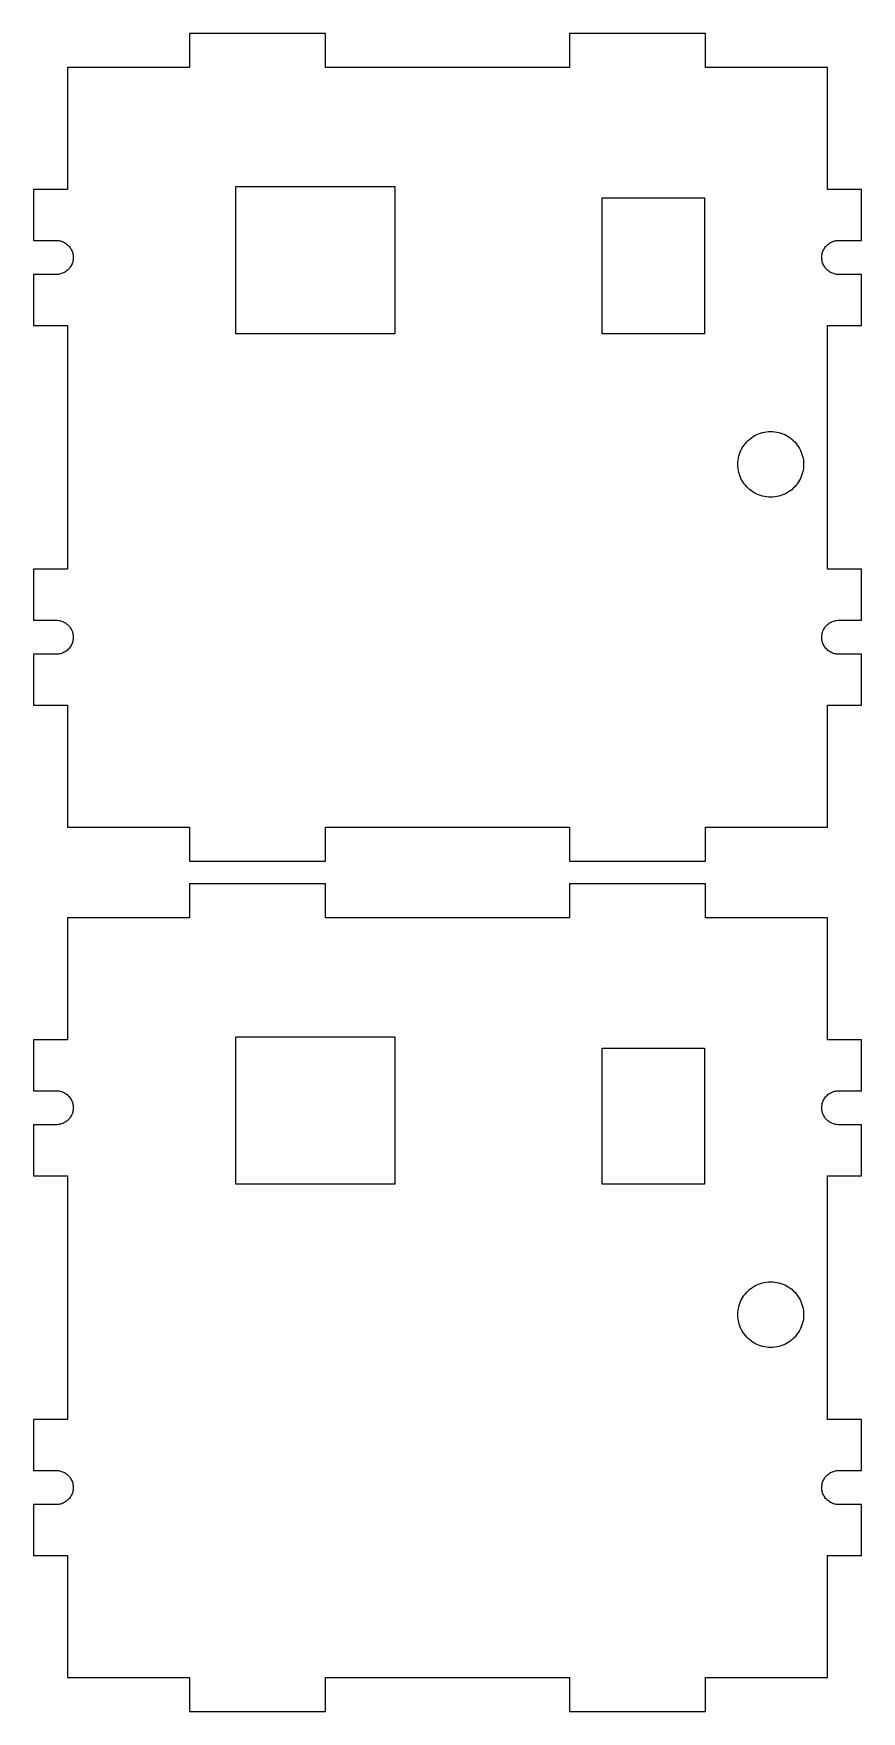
# Model space of a CAD drawing. Header units: metres. Extents: x 0 to 525, y 0 to 148.
# Drawn here: x 0 to 73, y 0 to 148 of the extents above; entities that cross this region are included whole.
import ezdxf

# ---------------------------------------------------------------- set-up
doc = ezdxf.new("R2010")
doc.units = ezdxf.units.M

msp = doc.modelspace()

# ---------------------------------------------------------------- linework, layer by layer
for p, q in [((25.75, 148), (13.75, 148)), ((13.75, 148), (13.75, 145)), ((25.75, 145), (25.75, 148)), ((59.25, 148), (47.25, 148)), ((47.25, 148), (47.25, 145)), ((59.25, 145), (59.25, 148)), ((13.75, 145), (3, 145)), ((3, 145), (3, 134.25)), ((47.25, 145), (25.75, 145)), ((70, 145), (59.25, 145)), ((70, 134.25), (70, 145)), ((3, 134.25), (0, 134.25)), ((0, 134.25), (0, 129.75)), ((17.85, 121.5), (17.85, 134.5)), ((17.85, 134.5), (31.85, 134.5)), ((31.85, 134.5), (31.85, 121.5)), ((50.15, 121.5), (50.15, 133.5)), ((50.15, 133.5), (59.15, 133.5)), ((59.15, 133.5), (59.15, 121.5)), ((73, 134.25), (70, 134.25)), ((73, 129.75), (73, 134.25)), ((0, 129.75), (2.00002, 129.75)), ((2.00002, 129.75), (2.09419, 129.747)), ((2.09419, 129.747), (2.188, 129.738)), ((2.188, 129.738), (2.28108, 129.723)), ((2.28108, 129.723), (2.37305, 129.703)), ((2.37305, 129.703), (2.46353, 129.677)), ((2.46353, 129.677), (2.5522, 129.645)), ((2.5522, 129.645), (2.63867, 129.607)), ((2.63867, 129.607), (2.72264, 129.564)), ((2.72264, 129.564), (2.80374, 129.516)), ((2.80374, 129.516), (2.88168, 129.464)), ((2.88168, 129.464), (2.95615, 129.406)), ((2.95615, 129.406), (3.02681, 129.343)), ((3.02681, 129.343), (3.09344, 129.277)), ((3.09344, 129.277), (3.15576, 129.206)), ((3.15576, 129.206), (3.21352, 129.132)), ((3.21352, 129.132), (3.26648, 129.054)), ((3.26648, 129.054), (3.31445, 128.973)), ((3.31445, 128.973), (3.35724, 128.889)), ((3.35724, 128.889), (3.39465, 128.802)), ((3.39465, 128.802), (3.42657, 128.714)), ((69.5734, 128.714), (69.6053, 128.802)), ((69.6053, 128.802), (69.6427, 128.889)), ((69.6427, 128.889), (69.6855, 128.973)), ((69.6855, 128.973), (69.7335, 129.054)), ((69.7335, 129.054), (69.7865, 129.132)), ((69.7865, 129.132), (69.8442, 129.206)), ((69.8442, 129.206), (69.9065, 129.277)), ((69.9065, 129.277), (69.9732, 129.343)), ((69.9732, 129.343), (70.0439, 129.406)), ((70.0439, 129.406), (70.1183, 129.464)), ((70.1183, 129.464), (70.1963, 129.516)), ((70.1963, 129.516), (70.2774, 129.564)), ((70.2774, 129.564), (70.3613, 129.607)), ((70.3613, 129.607), (70.4478, 129.645)), ((70.4478, 129.645), (70.5365, 129.677)), ((70.5365, 129.677), (70.627, 129.703)), ((70.627, 129.703), (70.7189, 129.723)), ((70.7189, 129.723), (70.812, 129.738)), ((70.812, 129.738), (70.9058, 129.747)), ((70.9058, 129.747), (71, 129.75)), ((71, 129.75), (73, 129.75)), ((3.15576, 127.294), (3.09344, 127.223)), ((3.21352, 127.368), (3.15576, 127.294)), ((3.26648, 127.446), (3.21352, 127.368)), ((3.31445, 127.527), (3.26648, 127.446)), ((3.35724, 127.611), (3.31445, 127.527)), ((3.39465, 127.698), (3.35724, 127.611)), ((3.42657, 127.786), (3.39465, 127.698)), ((3.42657, 128.714), (3.45287, 128.623)), ((3.45287, 127.877), (3.42657, 127.786)), ((3.45287, 128.623), (3.47342, 128.531)), ((3.47342, 127.969), (3.45287, 127.877)), ((3.47342, 128.531), (3.48816, 128.438)), ((3.48816, 128.062), (3.47342, 127.969)), ((3.48816, 128.438), (3.49704, 128.344)), ((3.49704, 128.156), (3.48816, 128.062)), ((3.49704, 128.344), (3.5, 128.25)), ((3.5, 128.25), (3.49704, 128.156)), ((69.5, 128.25), (69.5029, 128.344)), ((69.5029, 128.156), (69.5, 128.25)), ((69.5029, 128.344), (69.5118, 128.438)), ((69.5118, 128.062), (69.5029, 128.156)), ((69.5118, 128.438), (69.5266, 128.531)), ((69.5266, 127.969), (69.5118, 128.062)), ((69.5266, 128.531), (69.5471, 128.623)), ((69.5471, 127.877), (69.5266, 127.969)), ((69.5471, 128.623), (69.5734, 128.714)), ((69.5734, 127.786), (69.5471, 127.877)), ((69.6053, 127.698), (69.5734, 127.786)), ((69.6427, 127.611), (69.6053, 127.698)), ((69.6855, 127.527), (69.6427, 127.611)), ((69.7335, 127.446), (69.6855, 127.527)), ((69.7865, 127.368), (69.7335, 127.446)), ((69.8442, 127.294), (69.7865, 127.368)), ((69.9065, 127.223), (69.8442, 127.294)), ((2, 126.75), (0, 126.75)), ((0, 126.75), (0, 122.25)), ((2.09419, 126.753), (2, 126.75)), ((2.188, 126.762), (2.09419, 126.753)), ((2.28108, 126.777), (2.188, 126.762)), ((2.37305, 126.797), (2.28108, 126.777)), ((2.46353, 126.823), (2.37305, 126.797)), ((2.5522, 126.855), (2.46353, 126.823)), ((2.63867, 126.893), (2.5522, 126.855)), ((2.72264, 126.936), (2.63867, 126.893)), ((2.80374, 126.984), (2.72264, 126.936)), ((2.88168, 127.036), (2.80374, 126.984)), ((2.95615, 127.094), (2.88168, 127.036)), ((3.02681, 127.157), (2.95615, 127.094)), ((3.09344, 127.223), (3.02681, 127.157)), ((69.9732, 127.157), (69.9065, 127.223)), ((70.0439, 127.094), (69.9732, 127.157)), ((70.1183, 127.036), (70.0439, 127.094)), ((70.1963, 126.984), (70.1183, 127.036)), ((70.2774, 126.936), (70.1963, 126.984)), ((70.3613, 126.893), (70.2774, 126.936)), ((70.4478, 126.855), (70.3613, 126.893)), ((70.5365, 126.823), (70.4478, 126.855)), ((70.627, 126.797), (70.5365, 126.823)), ((70.7189, 126.777), (70.627, 126.797)), ((70.812, 126.762), (70.7189, 126.777)), ((70.9058, 126.753), (70.812, 126.762)), ((71, 126.75), (70.9058, 126.753)), ((73, 126.75), (71, 126.75)), ((73, 122.25), (73, 126.75)), ((0, 122.25), (3, 122.25)), ((3, 122.25), (3, 100.75)), ((31.85, 121.5), (17.85, 121.5)), ((59.15, 121.5), (50.15, 121.5)), ((70, 100.75), (70, 122.25)), ((70, 122.25), (73, 122.25)), ((63.4461, 112.449), (63.6029, 112.541)), ((63.6029, 112.541), (63.7652, 112.624)), ((63.7652, 112.624), (63.9324, 112.696)), ((63.9324, 112.696), (64.1038, 112.758)), ((64.1038, 112.758), (64.2788, 112.809)), ((64.2788, 112.809), (64.4566, 112.849)), ((64.4566, 112.849), (64.6365, 112.877)), ((64.6365, 112.877), (64.8179, 112.894)), ((64.8179, 112.894), (65, 112.9)), ((65, 112.9), (65.1821, 112.894)), ((65.1821, 112.894), (65.3635, 112.877)), ((65.3635, 112.877), (65.5434, 112.849)), ((65.5434, 112.849), (65.7212, 112.809)), ((65.7212, 112.809), (65.8961, 112.758)), ((65.8961, 112.758), (66.0676, 112.696)), ((66.0676, 112.696), (66.2348, 112.624)), ((66.2348, 112.624), (66.3971, 112.541)), ((66.3971, 112.541), (66.5539, 112.449)), ((62.2419, 110.896), (62.3036, 111.068)), ((62.3036, 111.068), (62.376, 111.235)), ((62.376, 111.235), (62.4587, 111.397)), ((62.4587, 111.397), (62.5514, 111.554)), ((62.5514, 111.554), (62.6538, 111.705)), ((62.6538, 111.705), (62.7655, 111.849)), ((62.7655, 111.849), (62.886, 111.985)), ((62.886, 111.985), (63.0148, 112.114)), ((63.0148, 112.114), (63.1515, 112.234)), ((63.1515, 112.234), (63.2954, 112.346)), ((63.2954, 112.346), (63.4461, 112.449)), ((66.5539, 112.449), (66.7046, 112.346)), ((66.7046, 112.346), (66.8485, 112.234)), ((66.8485, 112.234), (66.9852, 112.114)), ((66.9852, 112.114), (67.114, 111.985)), ((67.114, 111.985), (67.2345, 111.849)), ((67.2345, 111.849), (67.3461, 111.705)), ((67.3461, 111.705), (67.4485, 111.554)), ((67.4485, 111.554), (67.5413, 111.397)), ((67.5413, 111.397), (67.624, 111.235)), ((67.624, 111.235), (67.6964, 111.068)), ((67.6964, 111.068), (67.7581, 110.896)), ((62.1, 110), (62.1057, 110.182)), ((62.1057, 109.818), (62.1, 110)), ((62.1057, 110.182), (62.1229, 110.363)), ((62.1229, 109.637), (62.1057, 109.818)), ((62.1229, 110.363), (62.1514, 110.543)), ((62.1514, 109.457), (62.1229, 109.637)), ((62.1514, 110.543), (62.1911, 110.721)), ((62.1911, 110.721), (62.2419, 110.896)), ((67.7581, 110.896), (67.8089, 110.721)), ((67.8089, 110.721), (67.8486, 110.543)), ((67.8486, 110.543), (67.8771, 110.363)), ((67.8771, 109.637), (67.8486, 109.457)), ((67.8771, 110.363), (67.8943, 110.182)), ((67.8943, 109.818), (67.8771, 109.637)), ((67.8943, 110.182), (67.9, 110)), ((67.9, 110), (67.8943, 109.818)), ((62.1911, 109.279), (62.1514, 109.457)), ((62.2419, 109.104), (62.1911, 109.279)), ((62.3036, 108.932), (62.2419, 109.104)), ((62.376, 108.765), (62.3036, 108.932)), ((62.4587, 108.603), (62.376, 108.765)), ((62.5514, 108.446), (62.4587, 108.603)), ((62.6538, 108.295), (62.5514, 108.446)), ((62.7655, 108.151), (62.6538, 108.295)), ((62.886, 108.015), (62.7655, 108.151)), ((67.2345, 108.151), (67.114, 108.015)), ((67.3461, 108.295), (67.2345, 108.151)), ((67.4485, 108.446), (67.3461, 108.295)), ((67.5413, 108.603), (67.4485, 108.446)), ((67.624, 108.765), (67.5413, 108.603)), ((67.6964, 108.932), (67.624, 108.765)), ((67.7581, 109.104), (67.6964, 108.932)), ((67.8089, 109.279), (67.7581, 109.104)), ((67.8486, 109.457), (67.8089, 109.279)), ((63.0148, 107.886), (62.886, 108.015)), ((63.1515, 107.766), (63.0148, 107.886)), ((63.2954, 107.654), (63.1515, 107.766)), ((63.4461, 107.551), (63.2954, 107.654)), ((63.6029, 107.459), (63.4461, 107.551)), ((63.7652, 107.376), (63.6029, 107.459)), ((63.9324, 107.304), (63.7652, 107.376)), ((64.1038, 107.242), (63.9324, 107.304)), ((64.2788, 107.191), (64.1038, 107.242)), ((64.4566, 107.151), (64.2788, 107.191)), ((64.6365, 107.123), (64.4566, 107.151)), ((64.8179, 107.106), (64.6365, 107.123)), ((65, 107.1), (64.8179, 107.106)), ((65.1821, 107.106), (65, 107.1)), ((65.3635, 107.123), (65.1821, 107.106)), ((65.5434, 107.151), (65.3635, 107.123)), ((65.7212, 107.191), (65.5434, 107.151)), ((65.8961, 107.242), (65.7212, 107.191)), ((66.0676, 107.304), (65.8961, 107.242)), ((66.2348, 107.376), (66.0676, 107.304)), ((66.3971, 107.459), (66.2348, 107.376)), ((66.5539, 107.551), (66.3971, 107.459)), ((66.7046, 107.654), (66.5539, 107.551)), ((66.8485, 107.766), (66.7046, 107.654)), ((66.9852, 107.886), (66.8485, 107.766)), ((67.114, 108.015), (66.9852, 107.886)), ((3, 100.75), (0, 100.75)), ((0, 100.75), (0, 96.25)), ((73, 100.75), (70, 100.75)), ((73, 96.25), (73, 100.75)), ((0, 96.25), (2.00002, 96.25)), ((2.00002, 96.25), (2.09419, 96.247)), ((2.09419, 96.247), (2.188, 96.2382)), ((2.188, 96.2382), (2.28108, 96.2234)), ((2.28108, 96.2234), (2.37305, 96.2029)), ((2.37305, 96.2029), (2.46353, 96.1766)), ((70.5365, 96.1766), (70.627, 96.2029)), ((70.627, 96.2029), (70.7189, 96.2234)), ((70.7189, 96.2234), (70.812, 96.2382)), ((70.812, 96.2382), (70.9058, 96.247)), ((70.9058, 96.247), (71, 96.25)), ((71, 96.25), (73, 96.25)), ((2.46353, 96.1766), (2.5522, 96.1447)), ((2.5522, 96.1447), (2.63867, 96.1072)), ((2.63867, 96.1072), (2.72264, 96.0645)), ((2.72264, 96.0645), (2.80374, 96.0165)), ((2.80374, 96.0165), (2.88168, 95.9635)), ((2.88168, 95.9635), (2.95615, 95.9058)), ((2.95615, 95.9058), (3.02681, 95.8434)), ((3.02681, 95.8434), (3.09344, 95.7768)), ((3.09344, 95.7768), (3.15576, 95.7061)), ((3.15576, 95.7061), (3.21352, 95.6317)), ((3.21352, 95.6317), (3.26648, 95.5537)), ((3.26648, 95.5537), (3.31445, 95.4726)), ((3.31445, 95.4726), (3.35724, 95.3887)), ((3.35724, 95.3887), (3.39465, 95.3022)), ((3.39465, 95.3022), (3.42657, 95.2135)), ((3.42657, 95.2135), (3.45287, 95.123)), ((3.45287, 95.123), (3.47342, 95.0311)), ((3.47342, 95.0311), (3.48816, 94.938)), ((3.48816, 94.938), (3.49704, 94.8442)), ((3.49704, 94.8442), (3.5, 94.75)), ((3.5, 94.75), (3.49704, 94.6558)), ((69.5, 94.75), (69.5029, 94.8442)), ((69.5029, 94.6558), (69.5, 94.75)), ((69.5029, 94.8442), (69.5118, 94.938)), ((69.5118, 94.938), (69.5266, 95.0311)), ((69.5266, 95.0311), (69.5471, 95.123)), ((69.5471, 95.123), (69.5734, 95.2135)), ((69.5734, 95.2135), (69.6053, 95.3022)), ((69.6053, 95.3022), (69.6427, 95.3887)), ((69.6427, 95.3887), (69.6855, 95.4726)), ((69.6855, 95.4726), (69.7335, 95.5537)), ((69.7335, 95.5537), (69.7865, 95.6317)), ((69.7865, 95.6317), (69.8442, 95.7061)), ((69.8442, 95.7061), (69.9065, 95.7768)), ((69.9065, 95.7768), (69.9732, 95.8434)), ((69.9732, 95.8434), (70.0439, 95.9058)), ((70.0439, 95.9058), (70.1183, 95.9635)), ((70.1183, 95.9635), (70.1963, 96.0165)), ((70.1963, 96.0165), (70.2774, 96.0645)), ((70.2774, 96.0645), (70.3613, 96.1072)), ((70.3613, 96.1072), (70.4478, 96.1447)), ((70.4478, 96.1447), (70.5365, 96.1766)), ((2, 93.25), (0, 93.25)), ((0, 93.25), (0, 88.75)), ((2.09419, 93.2529), (2, 93.25)), ((2.188, 93.2618), (2.09419, 93.2529)), ((2.28108, 93.2766), (2.188, 93.2618)), ((2.37305, 93.2971), (2.28108, 93.2766)), ((2.46353, 93.3234), (2.37305, 93.2971)), ((2.5522, 93.3553), (2.46353, 93.3234)), ((2.63867, 93.3927), (2.5522, 93.3553)), ((2.72264, 93.4355), (2.63867, 93.3927)), ((2.80374, 93.4835), (2.72264, 93.4355)), ((2.88168, 93.5365), (2.80374, 93.4835)), ((2.95615, 93.5942), (2.88168, 93.5365)), ((3.02681, 93.6565), (2.95615, 93.5942)), ((3.09344, 93.7232), (3.02681, 93.6565)), ((3.15576, 93.7939), (3.09344, 93.7232)), ((3.21352, 93.8683), (3.15576, 93.7939)), ((3.26648, 93.9463), (3.21352, 93.8683)), ((3.31445, 94.0274), (3.26648, 93.9463)), ((3.35724, 94.1113), (3.31445, 94.0274)), ((3.39465, 94.1978), (3.35724, 94.1113)), ((3.42657, 94.2865), (3.39465, 94.1978)), ((3.45287, 94.377), (3.42657, 94.2865)), ((3.47342, 94.4689), (3.45287, 94.377)), ((3.48816, 94.562), (3.47342, 94.4689)), ((3.49704, 94.6558), (3.48816, 94.562)), ((69.5118, 94.562), (69.5029, 94.6558)), ((69.5266, 94.4689), (69.5118, 94.562)), ((69.5471, 94.377), (69.5266, 94.4689)), ((69.5734, 94.2865), (69.5471, 94.377)), ((69.6053, 94.1978), (69.5734, 94.2865)), ((69.6427, 94.1113), (69.6053, 94.1978)), ((69.6855, 94.0274), (69.6427, 94.1113)), ((69.7335, 93.9463), (69.6855, 94.0274)), ((69.7865, 93.8683), (69.7335, 93.9463)), ((69.8442, 93.7939), (69.7865, 93.8683)), ((69.9065, 93.7232), (69.8442, 93.7939)), ((69.9732, 93.6565), (69.9065, 93.7232)), ((70.0439, 93.5942), (69.9732, 93.6565)), ((70.1183, 93.5365), (70.0439, 93.5942)), ((70.1963, 93.4835), (70.1183, 93.5365)), ((70.2774, 93.4355), (70.1963, 93.4835)), ((70.3613, 93.3927), (70.2774, 93.4355)), ((70.4478, 93.3553), (70.3613, 93.3927)), ((70.5365, 93.3234), (70.4478, 93.3553)), ((70.627, 93.2971), (70.5365, 93.3234)), ((70.7189, 93.2766), (70.627, 93.2971)), ((70.812, 93.2618), (70.7189, 93.2766)), ((70.9058, 93.2529), (70.812, 93.2618)), ((71, 93.25), (70.9058, 93.2529)), ((73, 93.25), (71, 93.25)), ((73, 88.75), (73, 93.25)), ((0, 88.75), (3, 88.75)), ((3, 88.75), (3, 78)), ((70, 78), (70, 88.75)), ((70, 88.75), (73, 88.75)), ((3, 78), (13.75, 78)), ((13.75, 78), (13.75, 75)), ((25.75, 78), (47.25, 78)), ((25.75, 75), (25.75, 78)), ((47.25, 78), (47.25, 75)), ((59.25, 75), (59.25, 78)), ((59.25, 78), (70, 78)), ((13.75, 75), (25.75, 75)), ((47.25, 75), (59.25, 75)), ((25.75, 73), (13.75, 73)), ((13.75, 73), (13.75, 70)), ((25.75, 70), (25.75, 73)), ((59.25, 73), (47.25, 73)), ((47.25, 73), (47.25, 70)), ((59.25, 70), (59.25, 73)), ((13.75, 70), (3, 70)), ((3, 70), (3, 59.25)), ((47.25, 70), (25.75, 70)), ((70, 70), (59.25, 70)), ((70, 59.25), (70, 70)), ((3, 59.25), (0, 59.25)), ((0, 59.25), (0, 54.75)), ((17.85, 46.5), (17.85, 59.5)), ((17.85, 59.5), (31.85, 59.5)), ((31.85, 59.5), (31.85, 46.5)), ((73, 59.25), (70, 59.25)), ((73, 54.75), (73, 59.25)), ((50.15, 46.5), (50.15, 58.5)), ((50.15, 58.5), (59.15, 58.5)), ((59.15, 58.5), (59.15, 46.5)), ((0, 54.75), (2.00002, 54.75)), ((2.00002, 54.75), (2.09419, 54.747)), ((2.09419, 54.747), (2.188, 54.7382)), ((2.188, 54.7382), (2.28108, 54.7234)), ((2.28108, 54.7234), (2.37305, 54.7029)), ((2.37305, 54.7029), (2.46353, 54.6766)), ((2.46353, 54.6766), (2.5522, 54.6447)), ((2.5522, 54.6447), (2.63867, 54.6072)), ((2.63867, 54.6072), (2.72264, 54.5645)), ((2.72264, 54.5645), (2.80374, 54.5165)), ((2.80374, 54.5165), (2.88168, 54.4635)), ((2.88168, 54.4635), (2.95615, 54.4058)), ((2.95615, 54.4058), (3.02681, 54.3434)), ((3.02681, 54.3434), (3.09344, 54.2768)), ((3.09344, 54.2768), (3.15576, 54.2061)), ((3.15576, 54.2061), (3.21352, 54.1317)), ((3.21352, 54.1317), (3.26648, 54.0537)), ((3.26648, 54.0537), (3.31445, 53.9726)), ((3.31445, 53.9726), (3.35724, 53.8887)), ((3.35724, 53.8887), (3.39465, 53.8022)), ((3.39465, 53.8022), (3.42657, 53.7135)), ((3.42657, 53.7135), (3.45287, 53.623)), ((3.45287, 53.623), (3.47342, 53.5311)), ((3.47342, 53.5311), (3.48816, 53.438)), ((3.48816, 53.438), (3.49704, 53.3442)), ((3.49704, 53.3442), (3.5, 53.25)), ((69.5, 53.25), (69.5029, 53.3442)), ((69.5029, 53.3442), (69.5118, 53.438)), ((69.5118, 53.438), (69.5266, 53.5311)), ((69.5266, 53.5311), (69.5471, 53.623)), ((69.5471, 53.623), (69.5734, 53.7135)), ((69.5734, 53.7135), (69.6053, 53.8022)), ((69.6053, 53.8022), (69.6427, 53.8887)), ((69.6427, 53.8887), (69.6855, 53.9726)), ((69.6855, 53.9726), (69.7335, 54.0537)), ((69.7335, 54.0537), (69.7865, 54.1317)), ((69.7865, 54.1317), (69.8442, 54.2061)), ((69.8442, 54.2061), (69.9065, 54.2768)), ((69.9065, 54.2768), (69.9732, 54.3434)), ((69.9732, 54.3434), (70.0439, 54.4058)), ((70.0439, 54.4058), (70.1183, 54.4635)), ((70.1183, 54.4635), (70.1963, 54.5165)), ((70.1963, 54.5165), (70.2774, 54.5645)), ((70.2774, 54.5645), (70.3613, 54.6072)), ((70.3613, 54.6072), (70.4478, 54.6447)), ((70.4478, 54.6447), (70.5365, 54.6766)), ((70.5365, 54.6766), (70.627, 54.7029)), ((70.627, 54.7029), (70.7189, 54.7234)), ((70.7189, 54.7234), (70.812, 54.7382)), ((70.812, 54.7382), (70.9058, 54.747)), ((70.9058, 54.747), (71, 54.75)), ((71, 54.75), (73, 54.75)), ((2.46353, 51.8234), (2.37305, 51.7971)), ((2.5522, 51.8553), (2.46353, 51.8234)), ((2.63867, 51.8927), (2.5522, 51.8553)), ((2.72264, 51.9355), (2.63867, 51.8927)), ((2.80374, 51.9835), (2.72264, 51.9355)), ((2.88168, 52.0365), (2.80374, 51.9835)), ((2.95615, 52.0942), (2.88168, 52.0365)), ((3.02681, 52.1565), (2.95615, 52.0942)), ((3.09344, 52.2232), (3.02681, 52.1565)), ((3.15576, 52.2939), (3.09344, 52.2232)), ((3.21352, 52.3683), (3.15576, 52.2939)), ((3.26648, 52.4463), (3.21352, 52.3683)), ((3.31445, 52.5274), (3.26648, 52.4463)), ((3.35724, 52.6113), (3.31445, 52.5274)), ((3.39465, 52.6978), (3.35724, 52.6113)), ((3.42657, 52.7865), (3.39465, 52.6978)), ((3.45287, 52.877), (3.42657, 52.7865)), ((3.47342, 52.9689), (3.45287, 52.877)), ((3.48816, 53.062), (3.47342, 52.9689)), ((3.49704, 53.1558), (3.48816, 53.062)), ((3.5, 53.25), (3.49704, 53.1558)), ((69.5029, 53.1558), (69.5, 53.25)), ((69.5118, 53.062), (69.5029, 53.1558)), ((69.5266, 52.9689), (69.5118, 53.062)), ((69.5471, 52.877), (69.5266, 52.9689)), ((69.5734, 52.7865), (69.5471, 52.877)), ((69.6053, 52.6978), (69.5734, 52.7865)), ((69.6427, 52.6113), (69.6053, 52.6978)), ((69.6855, 52.5274), (69.6427, 52.6113)), ((69.7335, 52.4463), (69.6855, 52.5274)), ((69.7865, 52.3683), (69.7335, 52.4463)), ((69.8442, 52.2939), (69.7865, 52.3683)), ((69.9065, 52.2232), (69.8442, 52.2939)), ((69.9732, 52.1565), (69.9065, 52.2232)), ((70.0439, 52.0942), (69.9732, 52.1565)), ((70.1183, 52.0365), (70.0439, 52.0942)), ((70.1963, 51.9835), (70.1183, 52.0365)), ((70.2774, 51.9355), (70.1963, 51.9835)), ((70.3613, 51.8927), (70.2774, 51.9355)), ((70.4478, 51.8553), (70.3613, 51.8927)), ((70.5365, 51.8234), (70.4478, 51.8553)), ((70.627, 51.7971), (70.5365, 51.8234)), ((2, 51.75), (0, 51.75)), ((0, 51.75), (0, 47.25)), ((2.09419, 51.7529), (2, 51.75)), ((2.188, 51.7618), (2.09419, 51.7529)), ((2.28108, 51.7766), (2.188, 51.7618)), ((2.37305, 51.7971), (2.28108, 51.7766)), ((70.7189, 51.7766), (70.627, 51.7971)), ((70.812, 51.7618), (70.7189, 51.7766)), ((70.9058, 51.7529), (70.812, 51.7618)), ((71, 51.75), (70.9058, 51.7529)), ((73, 51.75), (71, 51.75)), ((73, 47.25), (73, 51.75)), ((0, 47.25), (3, 47.25)), ((3, 47.25), (3, 25.75)), ((31.85, 46.5), (17.85, 46.5)), ((59.15, 46.5), (50.15, 46.5)), ((70, 25.75), (70, 47.25)), ((70, 47.25), (73, 47.25)), ((62.886, 36.9852), (63.0148, 37.114)), ((63.0148, 37.114), (63.1515, 37.2345)), ((63.1515, 37.2345), (63.2954, 37.3461)), ((63.2954, 37.3461), (63.4461, 37.4485)), ((63.4461, 37.4485), (63.6029, 37.5413)), ((63.6029, 37.5413), (63.7652, 37.624)), ((63.7652, 37.624), (63.9324, 37.6964)), ((63.9324, 37.6964), (64.1038, 37.7581)), ((64.1038, 37.7581), (64.2788, 37.8089)), ((64.2788, 37.8089), (64.4566, 37.8486)), ((64.4566, 37.8486), (64.6365, 37.8771)), ((64.6365, 37.8771), (64.8179, 37.8943)), ((64.8179, 37.8943), (65, 37.9)), ((65, 37.9), (65.1821, 37.8943)), ((65.1821, 37.8943), (65.3635, 37.8771)), ((65.3635, 37.8771), (65.5434, 37.8486)), ((65.5434, 37.8486), (65.7212, 37.8089)), ((65.7212, 37.8089), (65.8961, 37.7581)), ((65.8961, 37.7581), (66.0676, 37.6964)), ((66.0676, 37.6964), (66.2348, 37.624)), ((66.2348, 37.624), (66.3971, 37.5413)), ((66.3971, 37.5413), (66.5539, 37.4485)), ((66.5539, 37.4485), (66.7046, 37.3461)), ((66.7046, 37.3461), (66.8485, 37.2345)), ((66.8485, 37.2345), (66.9852, 37.114)), ((66.9852, 37.114), (67.114, 36.9852)), ((62.1229, 35.3635), (62.1514, 35.5434)), ((62.1514, 35.5434), (62.1911, 35.7212)), ((62.1911, 35.7212), (62.2419, 35.8961)), ((62.2419, 35.8961), (62.3036, 36.0676)), ((62.3036, 36.0676), (62.376, 36.2348)), ((62.376, 36.2348), (62.4587, 36.3971)), ((62.4587, 36.3971), (62.5514, 36.5539)), ((62.5514, 36.5539), (62.6538, 36.7046)), ((62.6538, 36.7046), (62.7655, 36.8485)), ((62.7655, 36.8485), (62.886, 36.9852)), ((67.114, 36.9852), (67.2345, 36.8485)), ((67.2345, 36.8485), (67.3461, 36.7046)), ((67.3461, 36.7046), (67.4485, 36.5539)), ((67.4485, 36.5539), (67.5413, 36.3971)), ((67.5413, 36.3971), (67.624, 36.2348)), ((67.624, 36.2348), (67.6964, 36.0676)), ((67.6964, 36.0676), (67.7581, 35.8961)), ((67.7581, 35.8961), (67.8089, 35.7212)), ((67.8089, 35.7212), (67.8486, 35.5434)), ((67.8486, 35.5434), (67.8771, 35.3635)), ((62.1, 35), (62.1057, 35.1821)), ((62.1057, 34.8179), (62.1, 35)), ((62.1057, 35.1821), (62.1229, 35.3635)), ((62.1229, 34.6365), (62.1057, 34.8179)), ((62.1514, 34.4566), (62.1229, 34.6365)), ((62.1911, 34.2788), (62.1514, 34.4566)), ((62.2419, 34.1038), (62.1911, 34.2788)), ((62.3036, 33.9324), (62.2419, 34.1038)), ((67.7581, 34.1038), (67.6964, 33.9324)), ((67.8089, 34.2788), (67.7581, 34.1038)), ((67.8486, 34.4566), (67.8089, 34.2788)), ((67.8771, 34.6365), (67.8486, 34.4566)), ((67.8771, 35.3635), (67.8943, 35.1821)), ((67.8943, 34.8179), (67.8771, 34.6365)), ((67.8943, 35.1821), (67.9, 35)), ((67.9, 35), (67.8943, 34.8179)), ((62.376, 33.7652), (62.3036, 33.9324)), ((62.4587, 33.6029), (62.376, 33.7652)), ((62.5514, 33.4461), (62.4587, 33.6029)), ((62.6538, 33.2954), (62.5514, 33.4461)), ((62.7655, 33.1515), (62.6538, 33.2954)), ((62.886, 33.0148), (62.7655, 33.1515)), ((63.0148, 32.886), (62.886, 33.0148)), ((63.1515, 32.7655), (63.0148, 32.886)), ((63.2954, 32.6538), (63.1515, 32.7655)), ((63.4461, 32.5514), (63.2954, 32.6538)), ((66.7046, 32.6538), (66.5539, 32.5514)), ((66.8485, 32.7655), (66.7046, 32.6538)), ((66.9852, 32.886), (66.8485, 32.7655)), ((67.114, 33.0148), (66.9852, 32.886)), ((67.2345, 33.1515), (67.114, 33.0148)), ((67.3461, 33.2954), (67.2345, 33.1515)), ((67.4485, 33.4461), (67.3461, 33.2954)), ((67.5413, 33.6029), (67.4485, 33.4461)), ((67.624, 33.7652), (67.5413, 33.6029)), ((67.6964, 33.9324), (67.624, 33.7652)), ((63.6029, 32.4587), (63.4461, 32.5514)), ((63.7652, 32.376), (63.6029, 32.4587)), ((63.9324, 32.3036), (63.7652, 32.376)), ((64.1038, 32.2419), (63.9324, 32.3036)), ((64.2788, 32.1911), (64.1038, 32.2419)), ((64.4566, 32.1514), (64.2788, 32.1911)), ((64.6365, 32.1229), (64.4566, 32.1514)), ((64.8179, 32.1057), (64.6365, 32.1229)), ((65, 32.1), (64.8179, 32.1057)), ((65.1821, 32.1057), (65, 32.1)), ((65.3635, 32.1229), (65.1821, 32.1057)), ((65.5434, 32.1514), (65.3635, 32.1229)), ((65.7212, 32.1911), (65.5434, 32.1514)), ((65.8961, 32.2419), (65.7212, 32.1911)), ((66.0676, 32.3036), (65.8961, 32.2419)), ((66.2348, 32.376), (66.0676, 32.3036)), ((66.3971, 32.4587), (66.2348, 32.376)), ((66.5539, 32.5514), (66.3971, 32.4587)), ((3, 25.75), (0, 25.75)), ((0, 25.75), (0, 21.25)), ((73, 25.75), (70, 25.75)), ((73, 21.25), (73, 25.75)), ((0, 21.25), (2.00002, 21.25)), ((2.00002, 21.25), (2.09419, 21.247)), ((2.09419, 21.247), (2.188, 21.2382)), ((2.188, 21.2382), (2.28108, 21.2234)), ((2.28108, 21.2234), (2.37305, 21.2029)), ((2.37305, 21.2029), (2.46353, 21.1766)), ((2.46353, 21.1766), (2.5522, 21.1447)), ((2.5522, 21.1447), (2.63867, 21.1072)), ((2.63867, 21.1072), (2.72264, 21.0645)), ((2.72264, 21.0645), (2.80374, 21.0165)), ((2.80374, 21.0165), (2.88168, 20.9635)), ((2.88168, 20.9635), (2.95615, 20.9058)), ((2.95615, 20.9058), (3.02681, 20.8434)), ((3.02681, 20.8434), (3.09344, 20.7768)), ((3.09344, 20.7768), (3.15576, 20.7061)), ((69.8442, 20.7061), (69.9065, 20.7768)), ((69.9065, 20.7768), (69.9732, 20.8434)), ((69.9732, 20.8434), (70.0439, 20.9058)), ((70.0439, 20.9058), (70.1183, 20.9635)), ((70.1183, 20.9635), (70.1963, 21.0165)), ((70.1963, 21.0165), (70.2774, 21.0645)), ((70.2774, 21.0645), (70.3613, 21.1072)), ((70.3613, 21.1072), (70.4478, 21.1447)), ((70.4478, 21.1447), (70.5365, 21.1766)), ((70.5365, 21.1766), (70.627, 21.2029)), ((70.627, 21.2029), (70.7189, 21.2234)), ((70.7189, 21.2234), (70.812, 21.2382)), ((70.812, 21.2382), (70.9058, 21.247)), ((70.9058, 21.247), (71, 21.25)), ((71, 21.25), (73, 21.25)), ((3.15576, 20.7061), (3.21352, 20.6317)), ((3.21352, 20.6317), (3.26648, 20.5537)), ((3.26648, 20.5537), (3.31445, 20.4726)), ((3.31445, 20.4726), (3.35724, 20.3887)), ((3.35724, 20.3887), (3.39465, 20.3022)), ((3.39465, 20.3022), (3.42657, 20.2135)), ((3.42657, 19.2865), (3.39465, 19.1978)), ((3.42657, 20.2135), (3.45287, 20.123)), ((3.45287, 19.377), (3.42657, 19.2865)), ((3.45287, 20.123), (3.47342, 20.0311)), ((3.47342, 19.4689), (3.45287, 19.377)), ((3.47342, 20.0311), (3.48816, 19.938)), ((3.48816, 19.562), (3.47342, 19.4689)), ((3.48816, 19.938), (3.49704, 19.8442)), ((3.49704, 19.6558), (3.48816, 19.562)), ((3.49704, 19.8442), (3.5, 19.75)), ((3.5, 19.75), (3.49704, 19.6558)), ((69.5, 19.75), (69.5029, 19.8442)), ((69.5029, 19.6558), (69.5, 19.75)), ((69.5029, 19.8442), (69.5118, 19.938)), ((69.5118, 19.562), (69.5029, 19.6558)), ((69.5118, 19.938), (69.5266, 20.0311)), ((69.5266, 19.4689), (69.5118, 19.562)), ((69.5266, 20.0311), (69.5471, 20.123)), ((69.5471, 19.377), (69.5266, 19.4689)), ((69.5471, 20.123), (69.5734, 20.2135)), ((69.5734, 19.2865), (69.5471, 19.377)), ((69.5734, 20.2135), (69.6053, 20.3022)), ((69.6053, 19.1978), (69.5734, 19.2865)), ((69.6053, 20.3022), (69.6427, 20.3887)), ((69.6427, 20.3887), (69.6855, 20.4726)), ((69.6855, 20.4726), (69.7335, 20.5537)), ((69.7335, 20.5537), (69.7865, 20.6317)), ((69.7865, 20.6317), (69.8442, 20.7061)), ((2, 18.25), (0, 18.25)), ((0, 18.25), (0, 13.75)), ((2.09419, 18.2529), (2, 18.25)), ((2.188, 18.2618), (2.09419, 18.2529)), ((2.28108, 18.2766), (2.188, 18.2618)), ((2.37305, 18.2971), (2.28108, 18.2766)), ((2.46353, 18.3234), (2.37305, 18.2971)), ((2.5522, 18.3553), (2.46353, 18.3234)), ((2.63867, 18.3927), (2.5522, 18.3553)), ((2.72264, 18.4355), (2.63867, 18.3927)), ((2.80374, 18.4835), (2.72264, 18.4355)), ((2.88168, 18.5365), (2.80374, 18.4835)), ((2.95615, 18.5942), (2.88168, 18.5365)), ((3.02681, 18.6565), (2.95615, 18.5942)), ((3.09344, 18.7232), (3.02681, 18.6565)), ((3.15576, 18.7939), (3.09344, 18.7232)), ((3.21352, 18.8683), (3.15576, 18.7939)), ((3.26648, 18.9463), (3.21352, 18.8683)), ((3.31445, 19.0274), (3.26648, 18.9463)), ((3.35724, 19.1113), (3.31445, 19.0274)), ((3.39465, 19.1978), (3.35724, 19.1113)), ((69.6427, 19.1113), (69.6053, 19.1978)), ((69.6855, 19.0274), (69.6427, 19.1113)), ((69.7335, 18.9463), (69.6855, 19.0274)), ((69.7865, 18.8683), (69.7335, 18.9463)), ((69.8442, 18.7939), (69.7865, 18.8683)), ((69.9065, 18.7232), (69.8442, 18.7939)), ((69.9732, 18.6565), (69.9065, 18.7232)), ((70.0439, 18.5942), (69.9732, 18.6565)), ((70.1183, 18.5365), (70.0439, 18.5942)), ((70.1963, 18.4835), (70.1183, 18.5365)), ((70.2774, 18.4355), (70.1963, 18.4835)), ((70.3613, 18.3927), (70.2774, 18.4355)), ((70.4478, 18.3553), (70.3613, 18.3927)), ((70.5365, 18.3234), (70.4478, 18.3553)), ((70.627, 18.2971), (70.5365, 18.3234)), ((70.7189, 18.2766), (70.627, 18.2971)), ((70.812, 18.2618), (70.7189, 18.2766)), ((70.9058, 18.2529), (70.812, 18.2618)), ((71, 18.25), (70.9058, 18.2529)), ((73, 18.25), (71, 18.25)), ((73, 13.75), (73, 18.25)), ((0, 13.75), (3, 13.75)), ((3, 13.75), (3, 3)), ((70, 3), (70, 13.75)), ((70, 13.75), (73, 13.75)), ((3, 3), (13.75, 3)), ((13.75, 3), (13.75, 0)), ((25.75, 3), (47.25, 3)), ((25.75, 0), (25.75, 3)), ((47.25, 3), (47.25, 0)), ((59.25, 0), (59.25, 3)), ((59.25, 3), (70, 3)), ((13.75, 0), (25.75, 0)), ((47.25, 0), (59.25, 0))]:
    msp.add_line(p, q)

doc.saveas('drawing.dxf')
